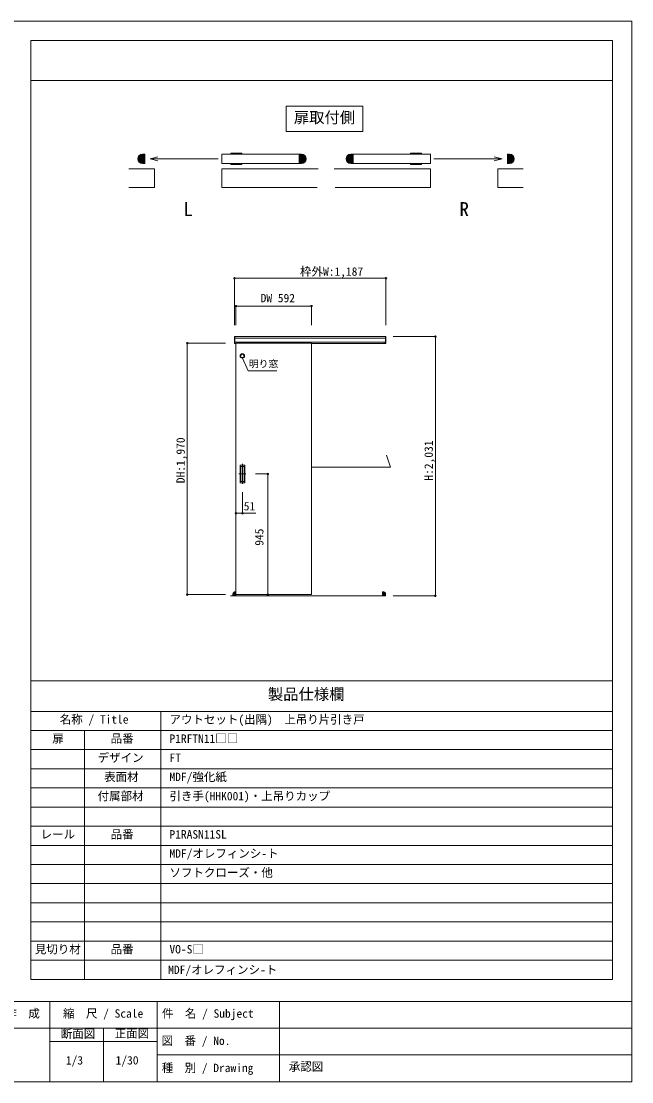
# Model space of a CAD drawing. Units: millimetres on the paper, enlarged 10 times, with parts at other scales. Extents: x -1985 to 2015, y -1370 to 1400.
# Drawn here: x 420 to 2015, y -1370 to 1400 of the extents above; entities that cross this region are included whole.
import ezdxf
from ezdxf.enums import TextEntityAlignment as Align

# ---------------------------------------------------------------- set-up
doc = ezdxf.new("R2010")
doc.units = ezdxf.units.MM
doc.header["$LTSCALE"] = 10
doc.header["$PDMODE"] = 32
doc.header["$PDSIZE"] = 4
doc.layers.add('1-1_0', color=7, linetype='Continuous', lineweight=20)
doc.layers.add('3-0', color=7, linetype='Continuous', lineweight=20)
doc.styles.add('ＭＳ ゴシック', font='')
doc.styles.get('ＭＳ ゴシック').set_extended_font_data('MS Gothic')

msp = doc.modelspace()

# ---------------------------------------------------------------- hatches: boundary and pattern name
at = {"layer": '3-0'}
for color, points in [(9, [(737.18, 1052.79, 0.41421), (724.81, 1040.41), (737.18, 1040.41)]), (9, [(1164.31, 1040.41, 0.41421), (1151.94, 1052.79), (1151.94, 1040.41)]), (9, [(1280.85, 1052.79, 0.41421), (1268.47, 1040.41), (1280.85, 1040.41)]), (9, [(1707.98, 1040.41, 0.41421), (1695.6, 1052.79), (1695.6, 1040.41)]), (9, [(724.81, 1040.41, 0.41421), (737.18, 1028.04), (737.18, 1040.41)]), (9, [(1151.94, 1028.04, 0.41421), (1164.31, 1040.41), (1151.94, 1040.41)]), (9, [(1268.47, 1040.41, 0.41421), (1280.85, 1028.04), (1280.85, 1040.41)]), (9, [(1695.6, 1028.04, 0.41421), (1707.98, 1040.41), (1695.6, 1040.41)]), (254, [(979.73, -89.97, 0.41421), (973.06, -96.63)]), (254, [(1371.73, -96.63, 0.41421), (1365.06, -89.97)])]:
    msp.add_hatch(color=color, dxfattribs=at).paths.add_polyline_path(points)

# ---------------------------------------------------------------- linework, layer by layer
at = {"layer": '1-1_0'}
for p, q in [((1965, 1350), (445, 1350)), ((445, -322.5), (445, 1350)), ((1965, -1102.5), (1965, 1350)), ((445, 1245), (1965, 1245)), ((445, 1245), (1965, 1245)), ((445, 1245), (1965, 1245)), ((445, 1245), (1965, 1245)), ((445, 1245), (1965, 1245)), ((445, 1245), (1965, 1245)), ((445, -322.5), (445, 1245)), ((445, -322.5), (445, 1245)), ((445, -322.5), (445, 1245)), ((445, -322.5), (445, 1245)), ((445, -322.5), (445, 1245)), ((1965, -322.5), (1965, 1245)), ((1965, -322.5), (1965, 1245)), ((1965, -322.5), (1965, 1245)), ((1965, -322.5), (1965, 1245)), ((1965, -322.5), (1965, 1245)), ((445, -322.5), (1965, -322.5)), ((445, -322.5), (1965, -322.5)), ((445, -322.5), (1965, -322.5)), ((445, -322.5), (1965, -322.5)), ((445, -322.5), (1965, -322.5)), ((445, -322.5), (1965, -322.5)), ((445, -1102.5), (445, -322.5)), ((445, -402.5), (1965, -402.5)), ((785, -1102.5), (785, -402.5)), ((445, -452.5), (1965, -452.5)), ((585, -1102.5), (585, -452.5)), ((445, -502.5), (1965, -502.5)), ((445, -552.5), (1965, -552.5)), ((445, -602.5), (1965, -602.5)), ((445, -652.5), (1965, -652.5)), ((445, -702.5), (1965, -702.5)), ((445, -752.5), (1965, -752.5)), ((445, -802.5), (1965, -802.5)), ((445, -852.5), (1965, -852.5)), ((445, -902.5), (1965, -902.5)), ((445, -952.5), (1965, -952.5)), ((445, -1002.5), (1965, -1002.5)), ((445, -1052.5), (1965, -1052.5)), ((445, -1102.5), (1965, -1102.5)), ((2015, -1160), (-1985, -1160)), ((495, -1160), (495, -1370)), ((775, -1160), (775, -1370)), ((1095, -1160), (1095, -1370)), ((2015, -1230), (-1175, -1230)), ((635, -1230), (635, -1370)), ((775, -1265), (495, -1265)), ((2015, -1300), (775, -1300))]:
    msp.add_line(p, q, dxfattribs=at)
msp.add_lwpolyline([(-1985, -1370), (2015, -1370), (2015, 1400), (-1985, 1400)], dxfattribs=at)
at = {"layer": '3-0'}
for p, q in [((737.18, 1052.79), (742.81, 1052.79)), ((742.81, 1052.79), (742.81, 1028.04)), ((943.68, 1028.04), (943.68, 1052.79)), ((1146.19, 1052.79), (943.68, 1052.79)), ((967.68, 1055.04), (996.18, 1055.04)), ((967.68, 1052.79), (967.68, 1055.04)), ((996.18, 1055.04), (996.18, 1052.79)), ((1146.19, 1052.79), (1146.19, 1028.04)), ((1151.94, 1052.79), (1146.31, 1052.79)), ((1280.85, 1052.79), (1286.47, 1052.79)), ((1286.85, 1052.79), (1489.35, 1052.79)), ((1286.85, 1028.04), (1286.85, 1052.79)), ((1436.85, 1055.04), (1436.85, 1052.79)), ((1465.35, 1055.04), (1436.85, 1055.04)), ((1465.35, 1052.79), (1465.35, 1055.04)), ((1489.35, 1028.04), (1489.35, 1052.79)), ((1695.6, 1052.79), (1689.98, 1052.79)), ((742.81, 1028.04), (737.18, 1028.04)), ((777.33, 1045.85), (757.05, 1040.41)), ((1146.19, 1028.04), (943.68, 1028.04)), ((967.68, 1028.04), (967.68, 1025.79)), ((967.68, 1025.79), (996.18, 1025.79)), ((996.18, 1025.79), (996.18, 1028.04)), ((1286.85, 1028.04), (1489.35, 1028.04)), ((1436.85, 1025.79), (1436.85, 1028.04)), ((1465.35, 1025.79), (1436.85, 1025.79)), ((1465.35, 1028.04), (1465.35, 1025.79)), ((1655.7, 1045.85), (1675.99, 1040.41)), ((701.44, 1014.16), (768.18, 1014.16)), ((943.68, 1014.16), (943.68, 965.41)), ((943.68, 1014.16), (1195.6, 1014.16)), ((1489.35, 1014.16), (1237.44, 1014.16)), ((1489.35, 1014.16), (1489.35, 965.41)), ((1731.59, 1014.16), (1664.85, 1014.16)), ((701.44, 965.41), (712.37, 965.41)), ((943.68, 965.41), (1192.89, 965.41)), ((1489.35, 965.41), (1240.14, 965.41)), ((1731.59, 965.41), (1720.66, 965.41)), ((977.06, 576.17), (1372.73, 576.17)), ((978.06, 576.17), (978.06, 561.83)), ((978.06, 571.83), (1371.73, 571.83)), ((978.06, 561.83), (1371.73, 561.83)), ((981.06, 559.17), (981.06, -100.83)), ((981.06, 559.17), (1178.4, 559.17)), ((982.06, 561.83), (982.06, 559.17)), ((1178.4, 559.17), (1178.4, -97.5)), ((1178.4, 557.83), (1372.73, 557.83)), ((1367.73, 561.83), (1367.73, 557.83)), ((1371.73, 576.17), (1371.73, 561.93)), ((1371.73, 576.17), (1371.73, 557.83)), ((1372.73, 576.17), (1372.73, 557.83)), ((1384.64, 234.83), (1374.34, 266.54)), ((1178.4, 234.83), (1384.64, 234.83)), ((1371.73, -100.83), (966.53, -100.83)), ((973.06, -96.63), (973.06, -100.97)), ((979.73, -89.97), (981.06, -89.97)), ((981.06, -100.97), (981.06, -89.97)), ((1178.4, -97.5), (981.06, -97.5)), ((1363.73, -100.97), (1363.73, -89.97)), ((1363.73, -89.97), (1365.06, -89.97)), ((1371.73, -96.63), (1371.73, -100.97))]:
    msp.add_line(p, q, dxfattribs=at)
at = {"layer": '3-0', "color": 4, "lineweight": 9}
for p, q in [((977.06, 605.93), (977.06, 728.67)), ((977.06, 728.67), (1372.73, 728.67)), ((1372.73, 605.93), (1372.73, 728.67)), ((981.06, 655.93), (981.06, 605.93)), ((1178.4, 655.93), (981.06, 655.93)), ((1178.4, 605.93), (1178.4, 655.93)), ((853.88, 559.17), (953.37, 559.17)), ((853.88, 559.17), (853.88, -97.5)), ((1391.78, 576.17), (1501.88, 576.17)), ((1501.88, 576.17), (1501.88, -100.83)), ((1013.26, 486.74), (997.92, 520)), ((1087.61, 486.74), (1013.26, 486.74)), ((998.06, 243.6), (998.06, 191.33)), ((988.82, 217.5), (1007.1, 217.5)), ((1064.35, 217.5), (1031.62, 217.5)), ((1064.35, -97.5), (1064.35, 217.5)), ((998.06, 114.91), (998.06, 170.02)), ((981.06, 114.91), (1032.65, 114.91)), ((853.88, -97.5), (953.37, -97.5)), ((1391.78, -100.83), (1501.88, -100.83))]:
    msp.add_line(p, q, dxfattribs=at)
at = {"layer": '3-0', "color": 3}
for p, q in [((991.73, 240.83), (1004.4, 240.83)), ((991.73, 194.17), (991.73, 240.83)), ((991.73, 236.83), (1004.4, 236.83)), ((993.4, 198.17), (993.4, 236.83)), ((1002.73, 236.83), (1002.73, 198.17)), ((1004.4, 240.83), (1004.4, 194.17)), ((1004.4, 198.17), (991.73, 198.17)), ((1004.4, 194.17), (991.73, 194.17))]:
    msp.add_line(p, q, dxfattribs=at)
at = {"layer": '3-0'}
msp.add_lwpolyline([(1312.12, 1178.51), (1312.12, 1111.85), (1112.12, 1111.85), (1112.12, 1178.51)], close=True, dxfattribs=at)
for points in [[(1146.31, 1052.79), (1146.31, 1028.04), (1151.94, 1028.04)], [(1286.47, 1052.79), (1286.47, 1028.04), (1280.85, 1028.04)], [(1689.98, 1052.79), (1689.98, 1028.04), (1695.6, 1028.04)], [(934.76, 1040.41), (757.05, 1040.41), (777.33, 1034.98)], [(1498.28, 1040.41), (1675.99, 1040.41), (1655.7, 1034.98)], [(712.92, 965.41), (768.18, 965.41), (768.18, 1014.16)], [(1720.12, 965.41), (1664.85, 965.41), (1664.85, 1014.16)], [(977.06, 576.17), (977.06, 557.83), (981.06, 557.83)]]:
    msp.add_lwpolyline(points, dxfattribs=at)
at = {"layer": '3-0', "color": 3}
for radius in [5.83, 4.5]:
    msp.add_circle((997.73, 525.83), radius, dxfattribs=at)
at = {"layer": '3-0'}
for centre, radius, start, end in [((737.18, 1040.41), 12.38, 90, 180), ((1151.94, 1040.41), 12.38, 0, 90), ((1280.85, 1040.41), 12.38, 90, 180), ((1695.6, 1040.41), 12.38, 0, 90), ((737.18, 1040.41), 12.38, 180, 270), ((1151.94, 1040.41), 12.38, 270, 0), ((1280.85, 1040.41), 12.38, 180, 270), ((1695.6, 1040.41), 12.38, 270, 0), ((979.73, -96.63), 6.67, 90, 180), ((1365.06, -96.63), 6.67, 0, 90)]:
    msp.add_arc(centre, radius, start, end, dxfattribs=at)
at = {"layer": '3-0', "color": 4}
for p in [(977.06, 728.67), (1372.73, 728.67), (981.06, 655.93), (1178.4, 655.93), (853.88, 559.17), (1501.88, 576.17), (1064.35, 217.5), (981.06, 114.91), (998.06, 114.91), (853.88, -97.5), (1064.35, -97.5), (1501.88, -100.83)]:
    msp.add_point(p, dxfattribs=at)
at = {"layer": '3-0', "color": 9}
for points in [[(737.18, 1052.79), (742.81, 1052.79), (737.18, 1028.04), (742.81, 1028.04)], [(1151.94, 1052.79), (1146.31, 1052.79), (1151.94, 1028.04), (1146.31, 1028.04)], [(1280.85, 1052.79), (1286.47, 1052.79), (1280.85, 1028.04), (1286.47, 1028.04)], [(1695.6, 1052.79), (1689.98, 1052.79), (1695.6, 1028.04), (1689.98, 1028.04)]]:
    msp.add_solid(points, dxfattribs=at)
at = {"layer": '3-0', "color": 254}
for points in [[(981.06, -100.97), (981.06, -89.97), (973.06, -100.97), (973.06, -96.63)], [(981.06, -89.97), (979.73, -89.97), (973.06, -96.63)], [(1363.73, -100.97), (1363.73, -89.97), (1371.73, -100.97), (1371.73, -96.63)], [(1363.73, -89.97), (1365.06, -89.97), (1371.73, -96.63)]]:
    msp.add_solid(points, dxfattribs=at)

# ---------------------------------------------------------------- texts
at = {"layer": '1-1_0', "style": 'ＭＳ ゴシック'}
for s, height, p in [('製品仕様欄', 29.33, (1064.4, -381.07)), ('名称 / Title', 21.99, (520.64, -441.06)), ('アウトセット(出隅)\u3000上吊り片引き戸', 21.99, (807.33, -441.36)), ('扉', 21.99, (501.33, -491.36)), ('品番', 21.99, (653.67, -491.36)), ('P1RFTN11□□', 21.99, (807.33, -491.36)), ('デザイン', 21.99, (619.67, -541.36)), ('FT', 21.99, (807.33, -541.36)), ('表面材', 21.99, (636.67, -591.36)), ('MDF/強化紙', 21.99, (807.33, -591.36)), ('付属部材', 21.99, (619.67, -641.36)), ('引き手(HHK001)・上吊りカップ', 21.99, (807.33, -641.36)), ('レール', 21.99, (470.86, -741.36)), ('品番', 21.99, (653.67, -741.36)), ('P1RASN11SL', 21.99, (807.33, -741.36)), ('MDF/オレフィンシ-ト', 21.99, (807.33, -791.36)), ('ソフトクローズ・他', 21.99, (807.33, -841.36)), ('見切り材', 21.99, (455.67, -1041.36)), ('品番', 21.99, (653.67, -1041.36)), ('VO-S□', 21.99, (807.33, -1041.36)), ('MDF/オレフィンシ-ト', 21.99, (803.99, -1095.07)), ('作\u3000成', 21.99, (378.67, -1209.21)), ('縮\u3000尺 / Scale', 21.99, (529.18, -1209.21)), ('件\u3000名 / Subject', 21.99, (787.61, -1209.24)), ('断面図', 21.99, (523.41, -1262.15)), ('正面図', 21.99, (664.21, -1261.44)), ('図\u3000番 / No.', 21.99, (786.77, -1280.35)), ('1/3', 21.99, (536.67, -1331.45)), ('1/30', 21.99, (666.67, -1331.45)), ('種\u3000別 / Drawing', 21.99, (786.94, -1351.29)), ('承認図', 21.99, (1119.03, -1348.1))]:
    msp.add_text(s, height=height, dxfattribs=at).set_placement(p, align=Align.BOTTOM_LEFT)
at = {"layer": '3-0', "style": 'ＭＳ ゴシック'}
for s, height, p in [('扉取付側', 29.33, (1132.12, 1125.18)), ('L', 36.66, (843.43, 879.96)), ('R', 36.66, (1564.6, 879.96)), ('枠外W:1,187', 21.99, (1148.44, 728.67)), ('DW 592', 21.99, (1045.46, 659.34)), ('明り窓', 18.33, (1014.59, 490.43)), ('51', 21.99, (1001.32, 115.82))]:
    msp.add_text(s, height=height, dxfattribs=at).set_placement(p, align=Align.BOTTOM_LEFT)
for s, p in [('DH:1,970', (853.88, 193.33)), ('H:2,031', (1501.88, 200.17)), ('945', (1059.35, 30))]:
    msp.add_text(s, height=21.99, rotation=90, dxfattribs=at).set_placement(p, align=Align.BOTTOM_LEFT)

doc.saveas('drawing.dxf')
